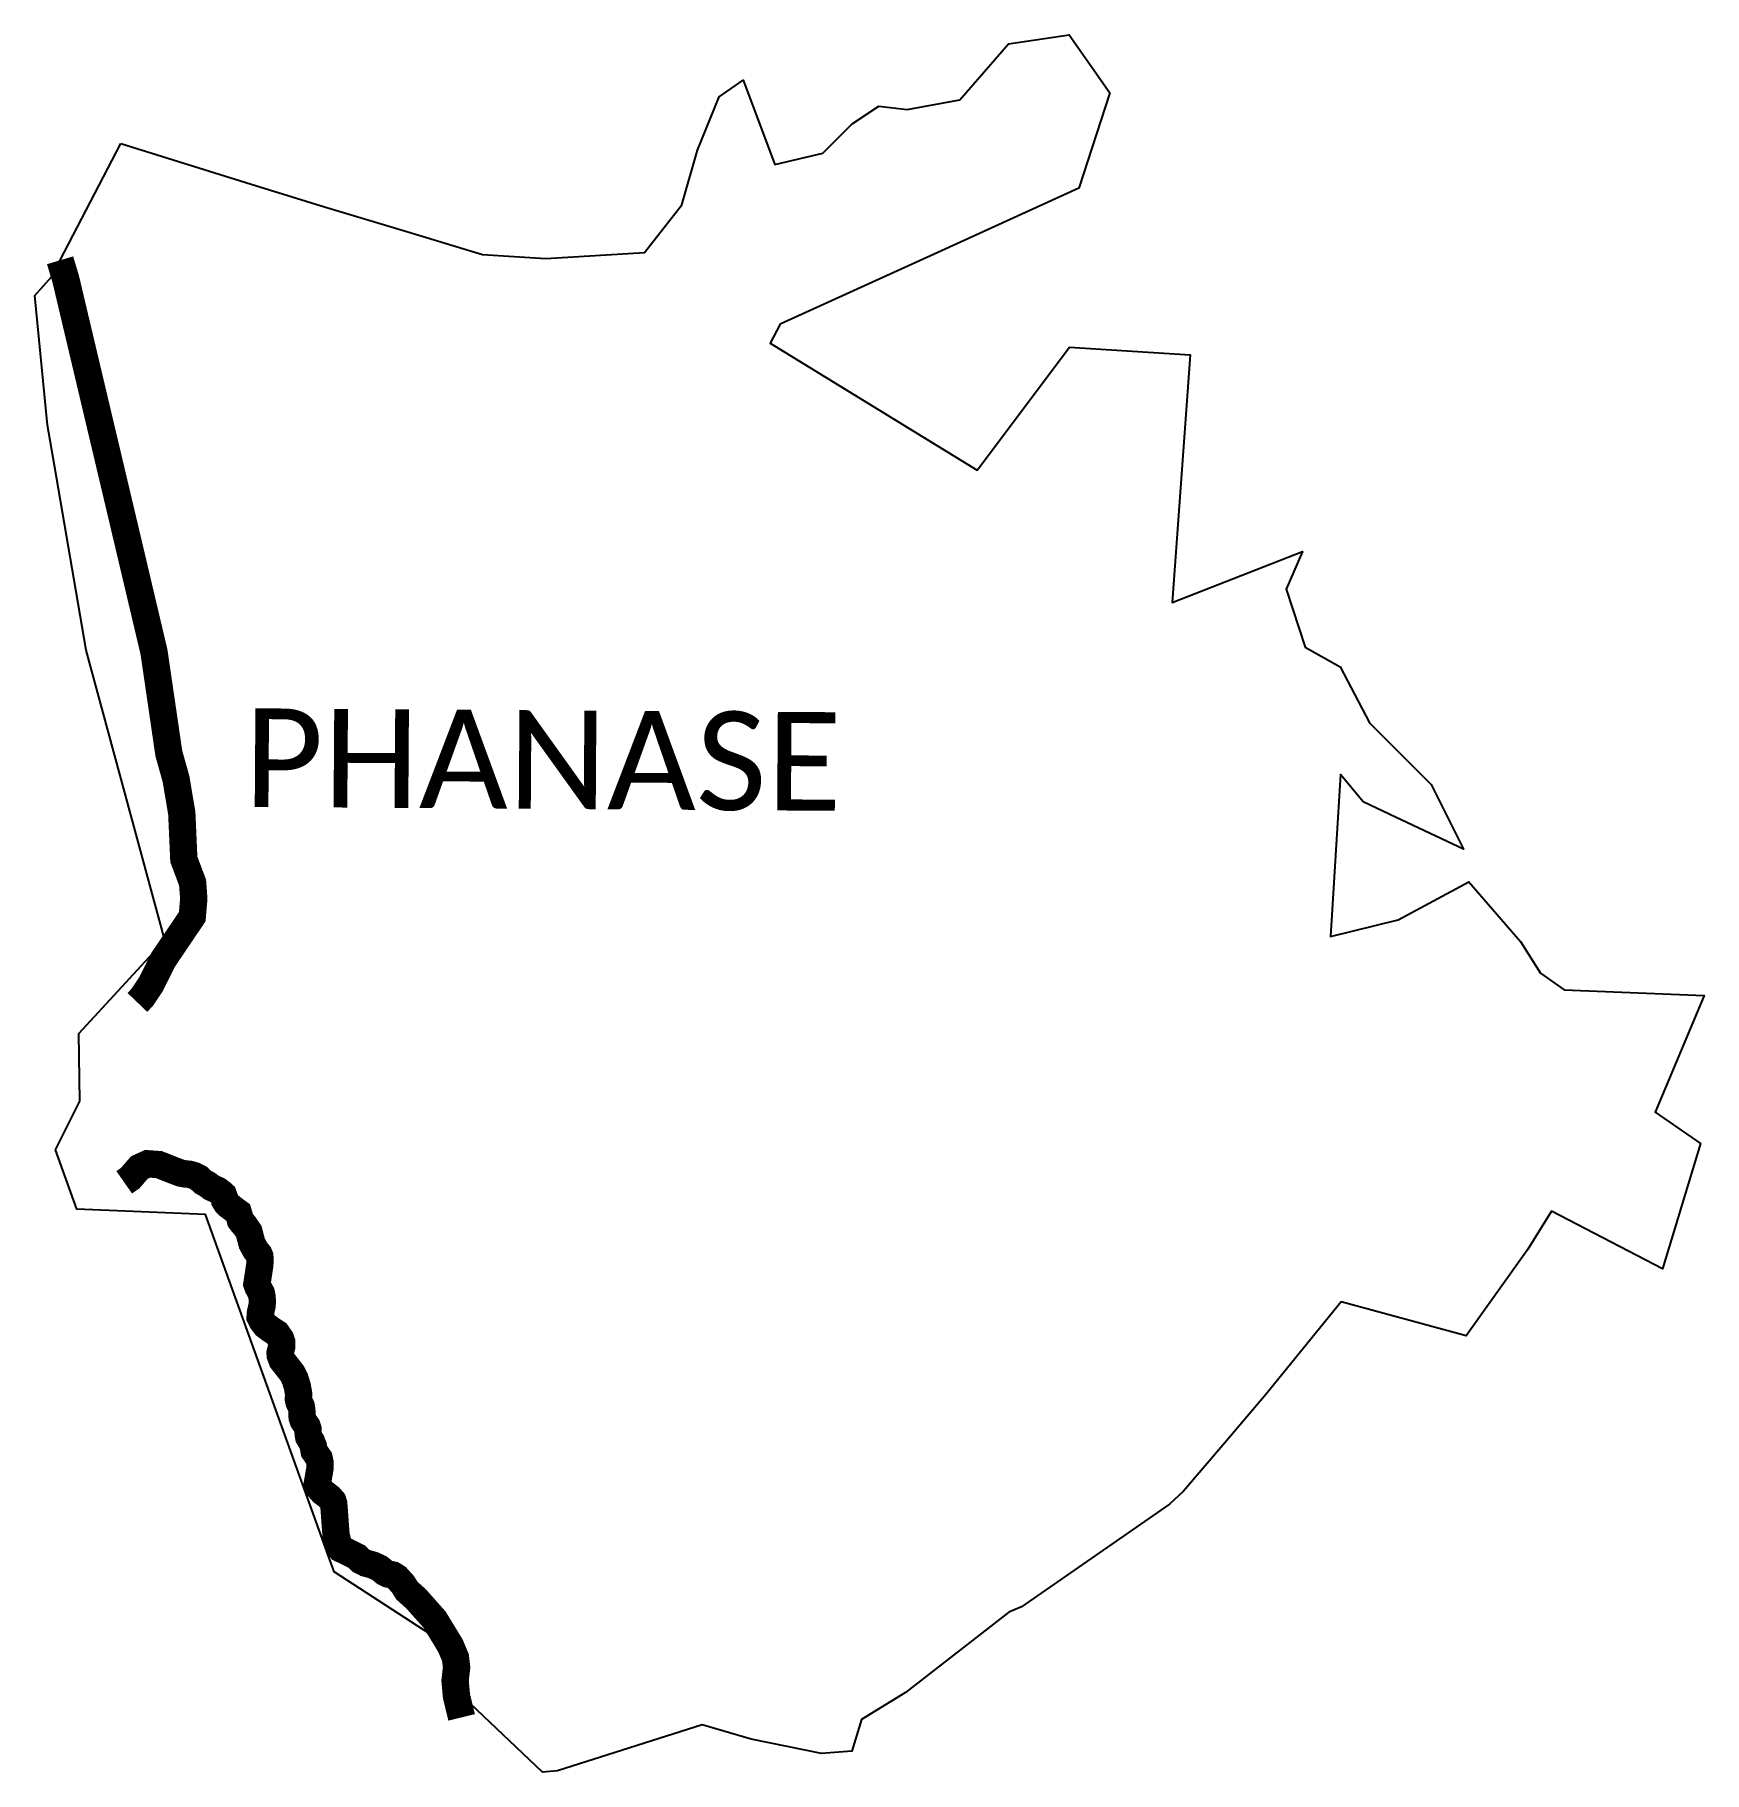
# Model space of a CAD drawing. Header units: metres. Extents: x 324603 to 327658, y 1815493 to 1818672.
import ezdxf

# ---------------------------------------------------------------- set-up
doc = ezdxf.new("R2010")
doc.units = ezdxf.units.M
doc.layers.add('NATURALLY PROTECTED', color=3, linetype='Continuous')
doc.layers.add('VILLAGE NAME', color=250, linetype='Continuous')

msp = doc.modelspace()

# ---------------------------------------------------------------- linework, layer by layer
at = {"color": 3}
msp.add_lwpolyline([(324761.1, 1818472.8), (324999.2, 1818398.2), (325133.7, 1818357), (325286.2, 1818311.1), (325422.9, 1818269.9), (325538.3, 1818262.7), (325719.3, 1818273.7), (325787.5, 1818360.6), (325816.3, 1818460.4), (325855.6, 1818558.3), (325899.4, 1818588.5), (325957.3, 1818434.2), (326045.6, 1818455.3), (326099.3, 1818508.8), (326147.9, 1818541.2), (326199.8, 1818535.3), (326296.2, 1818552.9), (326384.9, 1818655.1), (326496.2, 1818671.8), (326570.7, 1818565.5), (326514.1, 1818391.4), (326262.3, 1818276.7), (325967.6, 1818142.5), (325949, 1818107.8), (326327.6, 1817875.2), (326496.6, 1818100.5), (326717.8, 1818086.4), (326684.3, 1817633.5), (326923.2, 1817726.4), (326893.1, 1817657.9), (326928.2, 1817551.4), (326991.9, 1817515.6), (327045.9, 1817413.2), (327158.4, 1817300.3), (327217.7, 1817181.8), (327094.5, 1817239.9), (327033.9, 1817268.6), (326992.5, 1817318.4), (326974.2, 1817022.1), (327098.1, 1817052.7), (327227.5, 1817122), (327322.1, 1817013.2), (327358.8, 1816955.1), (327402, 1816924.8), (327658.2, 1816914.1), (327568.2, 1816700.7), (327651.2, 1816643.8), (327581.6, 1816414.5), (327378.4, 1816520), (327334.8, 1816449.1), (327222.3, 1816291.6), (326993.6, 1816354.1), (326856.1, 1816184.2), (326780.7, 1816095.9), (326705.2, 1816007.6), (326679.6, 1815983.8), (326414.9, 1815800.4), (326408.7, 1815796.1), (326385.9, 1815786.2), (326196.6, 1815639.2), (326116.3, 1815590.2), (326098.5, 1815532.3), (326042.9, 1815527.5), (325914.1, 1815554.2), (325824.7, 1815580.4), (325560, 1815496.1), (325532.2, 1815493.4), (325376.2, 1815641.6), (325339.2, 1815738), (325151.2, 1815860.1), (324915.6, 1816513.8), (324680.7, 1816523.5), (324641.2, 1816632.2), (324686.1, 1816721), (324684.3, 1816845), (324841.4, 1817015.8), (324697.7, 1817546), (324639.7, 1817883.8), (324627, 1817957.4), (324603.4, 1818195), (324634, 1818228.9), (324761.1, 1818472.8)], dxfattribs=at)
at = {"layer": 'NATURALLY PROTECTED', "color": 116, "true_color": 0x136734, "const_width": 50, "flags": 128}
for points in [[(324649.8, 1818259.3), (324660.1, 1818224.9), (324755.2, 1817823.6), (324821.6, 1817542.8), (324848.8, 1817357), (324861.9, 1817310.5), (324872.5, 1817247.5), (324874.8, 1817194.6), (324876.2, 1817163.4), (324881.8, 1817148.5), (324892.2, 1817120.9), (324894.4, 1817091.4), (324891.6, 1817058.5), (324865.6, 1817020), (324839.1, 1816980.8), (324816.2, 1816935.2), (324800.2, 1816911.1), (324791.2, 1816901.7)], [(324767.1, 1816572.6), (324778.1, 1816580.3), (324795, 1816599.8), (324809.8, 1816606.5), (324830.7, 1816605), (324852.5, 1816596.3), (324870.4, 1816589.5), (324879, 1816587.9), (324886.1, 1816587.4), (324895.5, 1816584.6), (324903.9, 1816580.3), (324911.3, 1816573.3), (324919.9, 1816568.5), (324926.7, 1816563.2), (324937.9, 1816558.2), (324945.1, 1816552.9), (324948.5, 1816549.8), (324950.7, 1816543.6), (324951.1, 1816539.2), (324954, 1816534.4), (324958.8, 1816529.8), (324963.1, 1816526.8), (324967.8, 1816523), (324975.8, 1816517.2), (324978.5, 1816508.1), (324979.7, 1816503.1), (324982.8, 1816498.9), (324987, 1816494.4), (324990.3, 1816489.6), (324995.4, 1816482.1), (324997.7, 1816472.9), (325000.8, 1816460.9), (325007.6, 1816448.4), (325013.6, 1816441), (325015.2, 1816437.3), (325015.7, 1816431.7), (325015.2, 1816421.6), (325012.8, 1816405.6), (325009.9, 1816386.6), (325011.9, 1816381.1), (325018, 1816369.6), (325019.3, 1816363.6), (325019.9, 1816354.3), (325019.3, 1816346.7), (325016.4, 1816334.2), (325015.8, 1816326.2), (325019.6, 1816318.6), (325025.7, 1816310.7), (325034.9, 1816303.8), (325046.1, 1816296.5), (325053.1, 1816286.6), (325055.3, 1816280.4), (325055.2, 1816271.7), (325052.2, 1816260.5), (325052.6, 1816256.2), (325056, 1816247), (325067.5, 1816232.2), (325074.7, 1816222.9), (325079.8, 1816212.4), (325083.8, 1816199.6), (325085.8, 1816188.2), (325086.4, 1816184.5), (325085.7, 1816176.7), (325087.1, 1816170.1), (325090.9, 1816163), (325092, 1816156.9), (325092.4, 1816150), (325092.7, 1816142.6), (325094.8, 1816136.3), (325101.8, 1816126.2), (325103.5, 1816120.8), (325103.7, 1816112), (325104.7, 1816106.7), (325110, 1816097.8), (325113.1, 1816089.8), (325114.7, 1816080.7), (325117.9, 1816076.1), (325123.8, 1816067.5), (325125.4, 1816060.2), (325125.3, 1816049.2), (325121.8, 1816029.2), (325120.5, 1816021.9), (325121.8, 1816015.5), (325130.1, 1816006.2), (325143.6, 1815995.7), (325148.9, 1815989.6), (325150.5, 1815984.4), (325151.7, 1815968.7), (325153.3, 1815946.1), (325154.7, 1815927.6), (325157.5, 1815915.9), (325159.8, 1815906.4), (325163.3, 1815902.4), (325174.1, 1815897.1), (325185.5, 1815891.4), (325192.9, 1815887.8), (325200.3, 1815880.5), (325208.9, 1815876), (325222.5, 1815872.3), (325234.4, 1815866.7), (325243.8, 1815859), (325249.3, 1815856.2), (325258.7, 1815854.2), (325265.9, 1815849.8), (325277.3, 1815837.2), (325284.3, 1815825.8), (325295, 1815816.2), (325301.6, 1815810.2), (325317.1, 1815792.8), (325335, 1815772.6), (325351.1, 1815746.2), (325364.2, 1815724.6), (325373.2, 1815703.1), (325375.3, 1815685.3), (325372.5, 1815661), (325375.1, 1815632.5), (325384.5, 1815593.8)]]:
    msp.add_lwpolyline(points, dxfattribs=at)

# ---------------------------------------------------------------- texts
at = {"layer": 'VILLAGE NAME', "insert": (324987, 1817439.8), "char_height": 180.345, "attachment_point": 1, "rotation": 359.6139}
msp.add_mtext_dynamic_manual_height_columns('{\\fCalibri|b0|i0|c0|p34;PHANASE}', width=1779.605, gutter_width=901.7, heights=[0], dxfattribs=at)
msp.add_mtext_dynamic_manual_height_columns('{\\fCalibri|b0|i0|c0|p34;PHANASE}', width=1779.605, gutter_width=901.7, heights=[0], dxfattribs=at)

doc.saveas('drawing.dxf')
